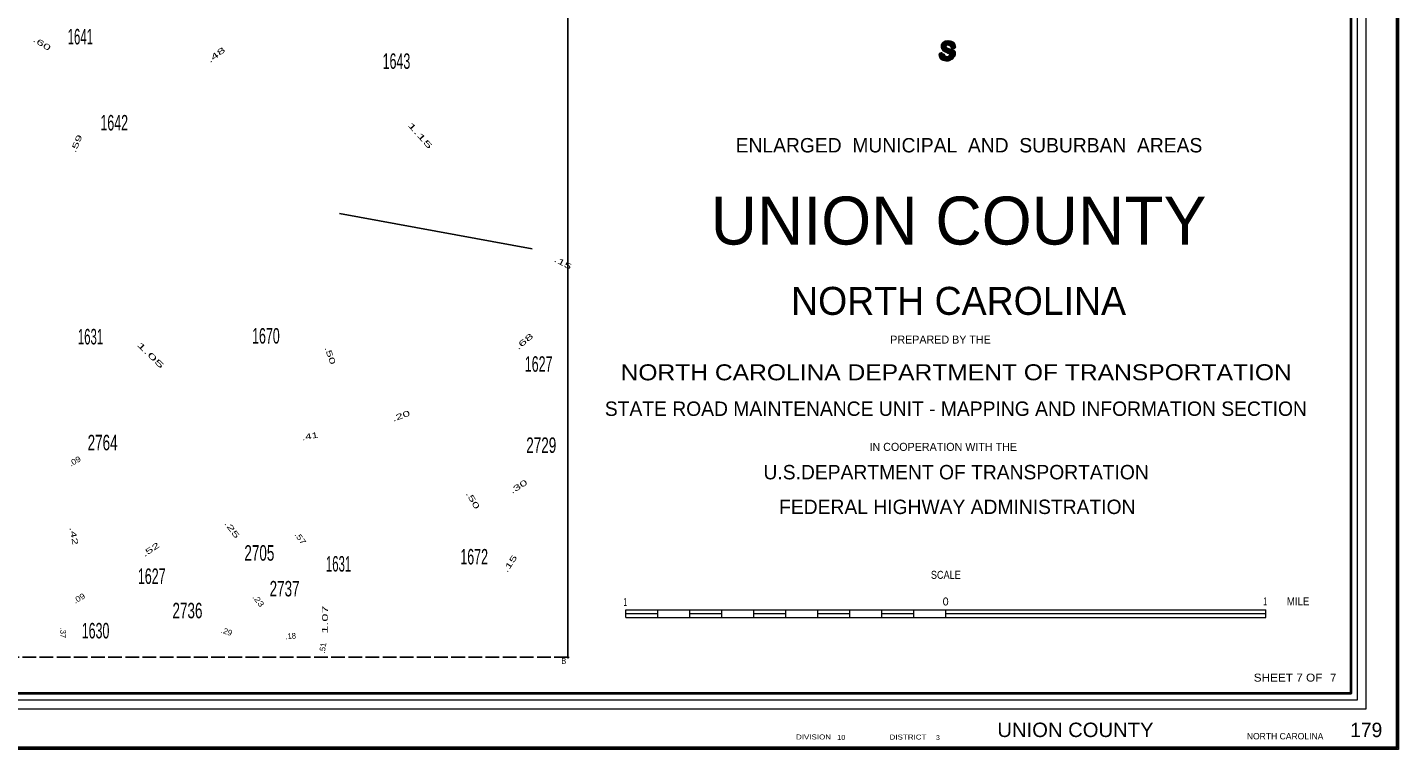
# Model space of a CAD drawing. Extents: x 296689 to 526980, y 109687 to 364797.
# Drawn here: x 374864 to 402440, y 308400 to 322926 of the extents above; entities that cross this region are included whole.
import ezdxf
from ezdxf.enums import TextEntityAlignment as Align

# ---------------------------------------------------------------- set-up
doc = ezdxf.new("R2010")
doc.units = 0
doc.header["$LTSCALE"] = 46
doc.header["$PDMODE"] = 32
doc.header["$PDSIZE"] = 23
doc.linetypes.add('LONG_DASHED', pattern=[7.5, 6, -1.5])
for name, color, linetype, lineweight in [('1', 7, 'Continuous', 25), ('20', 7, 'Continuous', 40), ('23', 7, 'Continuous', 25), ('25', 7, 'LONG_DASHED', 25), ('31', 7, 'Continuous', 25), ('40', 7, 'Continuous', 13), ('63', 7, 'Continuous', 25)]:
    doc.layers.add(name, color=color, linetype=linetype, lineweight=lineweight)
doc.layers.add('12', color=7, linetype='Continuous')
doc.layers.add('7', color=7, linetype='Continuous')

msp = doc.modelspace()

# ---------------------------------------------------------------- linework, layer by layer
at = {"layer": '1', "lineweight": 13}
msp.add_lwpolyline([(402440.37, 308399.73), (305809.72, 308399.73), (305809.72, 364796.77), (402440.37, 364796.77)], close=True, dxfattribs=at)
at = {"layer": '1'}
for p in [(385734.76, 310255.78), (402405.37, 308434.73)]:
    msp.add_point(p, dxfattribs=at)
at = {"layer": '20', "lineweight": 13}
for p, q in [((386897.61, 311059.48), (386897.61, 311209.24)), ((386897.61, 311209.24), (393334.99, 311209.24)), ((386897.61, 311134.36), (387541.35, 311134.36)), ((387541.35, 311059.48), (387541.35, 311209.24)), ((388185.09, 311059.48), (388185.09, 311209.24)), ((388185.09, 311134.36), (388828.82, 311134.36)), ((388828.82, 311059.48), (388828.82, 311209.24)), ((389472.56, 311059.48), (389472.56, 311209.24)), ((389472.56, 311134.36), (390116.3, 311134.36)), ((390116.3, 311059.48), (390116.3, 311209.24)), ((390760.04, 311059.48), (390760.04, 311209.24)), ((390760.04, 311134.36), (391403.77, 311134.36)), ((391403.77, 311059.48), (391403.77, 311209.24)), ((392047.51, 311059.48), (392047.51, 311209.24)), ((392047.51, 311134.36), (392691.25, 311134.36)), ((392691.25, 311059.48), (392691.25, 311209.24)), ((393334.99, 311134.36), (399772.36, 311134.36)), ((386897.61, 311059.48), (393334.99, 311059.48))]:
    msp.add_line(p, q, dxfattribs=at)
at = {"layer": '20'}
for points in [[(305844.73, 364761.77), (402405.37, 364761.77), (402405.37, 308434.73), (305844.73, 308434.73)], [(309032.58, 363652.81), (401479.86, 363652.81), (401479.86, 309526.45), (309032.58, 309526.45)]]:
    msp.add_lwpolyline(points, close=True, dxfattribs=at)
at = {"layer": '20', "lineweight": 13}
msp.add_lwpolyline([(308723.39, 363978.27), (308723.39, 309217.17), (308901.94, 309395.84), (308901.94, 363783.45), (401610.47, 363783.45), (401610.47, 309395.84), (308901.94, 309395.84), (308723.39, 309217.17), (401789.05, 309217.17), (401789.05, 363978.27)], close=True, dxfattribs=at)
at = {"layer": '20', "lineweight": 53}
msp.add_lwpolyline([(393265.7, 322398.9), (393223.13, 322388.81), (393225.37, 322357.42), (393235.45, 322330.51), (393252.26, 322308.09), (393269.07, 322294.63), (393288.11, 322284.54), (393318.37, 322277.81), (393341.9, 322274.45), (393384.47, 322276.69), (393413.6, 322284.54), (393442.74, 322301.36), (393464.03, 322320.42), (393479.71, 322347.33), (393484.19, 322367.51), (393484.19, 322385.45), (393483.07, 322403.39), (393475.23, 322421.33), (393459.54, 322439.26), (393440.5, 322451.6), (393406.88, 322466.17), (393371.03, 322481.87), (393332.93, 322499.81), (393316.12, 322514.38), (393306.04, 322535.69), (393306.04, 322550.26), (393311.64, 322564.84), (393325.09, 322578.29), (393348.62, 322589.5), (393372.15, 322592.87), (393399.04, 322591.75), (393420.33, 322585.02), (393442.74, 322571.56), (393456.18, 322554.75), (393461.78, 322539.05), (393465.15, 322521.11), (393506.6, 322523.91), (393501, 322547.46), (393493.16, 322573.25), (393478.59, 322595.67), (393467.39, 322608), (393448.34, 322621.46), (393421.45, 322629.31), (393390.08, 322633.79), (393367.67, 322631.55), (393334.05, 322629.31), (393313.88, 322621.46), (393286.99, 322601.28), (393273.55, 322584.46), (393264.58, 322559.79), (393264.58, 322536.25), (393270.19, 322513.82), (393286.99, 322486.91), (393315, 322464.49), (393345.26, 322448.79), (393383.35, 322430.85), (393412.48, 322416.28), (393434.89, 322399.46), (393441.62, 322380.4), (393440.5, 322363.58), (393430.41, 322344.52), (393415.85, 322332.19), (393400.16, 322323.22), (393382.23, 322316.49), (393355.34, 322315.37), (393330.69, 322317.62), (393310.52, 322325.46), (393290.35, 322334.43), (393278.03, 322345.65), (393270.19, 322359.1), (393264.58, 322374.8), (393264.58, 322387.13)], close=True, dxfattribs=at)
at = {"layer": '20', "lineweight": 13}
for points in [[(393334.99, 311059.48), (399772.36, 311059.48), (399772.36, 311209.24)], [(393334.99, 311059.48), (393334.99, 311209.24), (399772.36, 311209.24)]]:
    msp.add_lwpolyline(points, dxfattribs=at)
at = {"layer": '25'}
msp.add_line((385734.76, 310255.78), (309515.02, 310255.78), dxfattribs=at)
at = {"layer": '31'}
msp.add_line((385014.25, 318470.15), (381141.93, 319183.89), dxfattribs=at)
at = {"layer": '63'}
msp.add_lwpolyline([(309515.02, 363220.59), (385734.76, 363220.59), (385734.76, 310255.78)], dxfattribs=at)

# ---------------------------------------------------------------- texts
at = {"layer": '12'}
for s, height, rotation, p in [('ENLARGED  MUNICIPAL  AND  SUBURBAN  AREAS', 289.7, 0.002, (393800.48, 320410.93)), ('NORTH CAROLINA', 563.3, 0.007, (393590.57, 317143.94)), ('PREPARED BY THE', 161, 0.006, (393227.78, 316566.14)), ('STATE ROAD MAINTENANCE UNIT - MAPPING AND INFORMATION SECTION', 289.7, 0.002, (393536.7, 315111.73)), ('IN COOPERATION WITH THE', 161, 0.007, (393283.46, 314408.39)), ('U.S.DEPARTMENT OF TRANSPORTATION', 289.7, 0.006, (393541.48, 313835.38)), ('FEDERAL HIGHWAY ADMINISTRATION', 289.7, 0.006, (393565.18, 313137.52))]:
    msp.add_text(s, height=height, rotation=rotation, dxfattribs=at).set_placement(p, align=Align.CENTER)
msp.add_text('     UNION COUNTY     ', height=965.6, dxfattribs=at).set_placement((393590.54, 318557.7), align=Align.CENTER)
at = {"layer": '12', "width": 1.15}
msp.add_text('NORTH CAROLINA DEPARTMENT OF TRANSPORTATION', height=321.8, rotation=0.007, dxfattribs=at).set_placement((393542.98, 315827.85), align=Align.CENTER)
at = {"layer": '20'}
for s, height, p in [('S', 350, (393252.04, 322301.34)), (' 3', 100, (393099.15, 308590.99)), ('NORTH CAROLINA', 128.7, (399388.13, 308604.58))]:
    msp.add_text(s, height=height, dxfattribs=at).set_placement(p)
for s, height, width, p in [('SCALE', 161, 0.85, (393334.78, 311834.2)), ('1', 161, 0.5, (386886.12, 311289.87)), ('1', 161, 0.5, (399756.78, 311300.82)), ('MILE', 161, 0.9, (400419.15, 311301)), ('SHEET 7 OF', 160.9, 1.1, (400217.73, 309766.75)), ('UNION COUNTY       ', 289.7, 1.05, (396337.18, 308652.03)), ('DIVISION', 100, 1.2, (390673.7, 308603.69)), ('DISTRICT', 100, 1.2, (392574.06, 308601.38))]:
    msp.add_text(s, height=height, dxfattribs=dict(at, width=width)).set_placement(p, align=Align.CENTER)
for s, height, p in [('0', 161, (393331.09, 311298.17)), ('7  ', 160.9, (401185.84, 309762.84)), ('179', 289.7, (401789.49, 308650.69))]:
    msp.add_text(s, height=height, dxfattribs=at).set_placement(p, align=Align.CENTER)
at = {"layer": '20', "width": 1.1}
msp.add_text('10', height=100, dxfattribs=at).set_placement((391149.42, 308594.44))
at = {"layer": '23'}
for s, width, p in [('1641', 0.55, (375927.75, 322583.88)), ('1643', 0.6, (382285.94, 322092.04)), ('1642', 0.6, (376609.37, 320852.87)), ('1631', 0.55, (376132.6, 316549.42)), ('1670', 0.6, (379659.77, 316565.87)), ('1627', 0.6, (385145.16, 315999.48)), ('2764', 0.65, (376375.61, 314418.89)), ('2729', 0.65, (385198.22, 314366.77)), ('2705', 0.65, (379528.32, 312199.42)), ('1631', 0.55, (381121.66, 311980.47)), ('1672', 0.6, (383848.6, 312122.93)), ('1627', 0.6, (377363.9, 311731.06)), ('2737', 0.65, (380035.68, 311480.23)), ('2736', 0.65, (378082.34, 311040.26)), ('1630', 0.6, (376234.11, 310635.62))]:
    msp.add_text(s, height=312, dxfattribs=dict(at, width=width)).set_placement(p, align=Align.CENTER)
at = {"layer": '40'}
for s, rotation, width, p in [('.60', 328.002, 1.8, (375127.26, 322549.55)), ('.48', 37.632, 1.9, (378695.49, 322327.29)), ('1.15', 311.659, 2.2, (382717.6, 320714.13)), ('.59', 67.755, 1.75, (375901.66, 320567)), ('.15', 331.839, 1.75, (385607.98, 318137.16)), ('.68', 40.24, 1.95, (384891.31, 316566.03)), ('1.05', 315.643, 2.3, (377300.11, 316293.48)), ('.50', 289.325, 1.75, (380898.94, 316309.08)), ('.20', 20.042, 1.75, (382396.94, 315057.41)), ('.41', 10.537, 1.55, (380555.96, 314647.79)), ('.09', 29.715, 1.15, (375846.56, 314151.34)), ('.30', 32.187, 1.8, (384771.57, 313642.1)), ('.50', 300.28, 1.8, (383772.55, 313387.64)), ('.42', 280.43, 1.7, (375742.23, 312685.35)), ('.25', 306.725, 1.85, (378931.89, 312791.86)), ('.57', 305.996, 1.25, (380306.99, 312614.78)), ('.52', 33.915, 1.8, (377377.4, 312376.26)), ('.15', 56.829, 1.8, (384616.43, 312107.85)), ('.09', 29.715, 1.15, (375931.62, 311394.29)), ('.23', 307.845, 1.25, (379463.25, 311359.24)), ('1.07', 89.354, 1.9, (380905.05, 311012.99)), ('.29', 340.768, 1.05, (378852.24, 310719.25))]:
    msp.add_text(s, height=115, rotation=rotation, dxfattribs=dict(at, width=width)).set_placement(p, align=Align.CENTER)
for s, rotation, p in [('.37', 270.555, (375525.38, 310745.86)), ('.18', 5.014, (380163.24, 310625.65)), ('.51', 80.922, (380859.59, 310434.89))]:
    msp.add_text(s, height=115, rotation=rotation, dxfattribs=at).set_placement(p, align=Align.CENTER)
at = {"layer": '7', "width": 0.95}
msp.add_text('B', height=120, dxfattribs=at).set_placement((385650.25, 310123.06), align=Align.CENTER)

doc.saveas('drawing.dxf')
